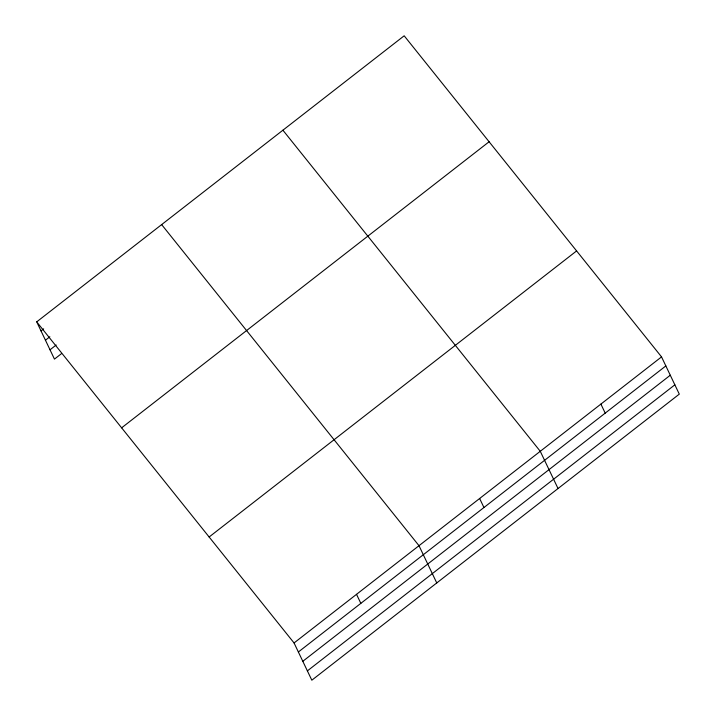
<?xml version="1.0" encoding="UTF-8"?>
<svg xmlns="http://www.w3.org/2000/svg" width="716" height="716" viewBox="0 0 716 716"><rect width="100%" height="100%" fill="white"/><g stroke="black" fill="none" stroke-linecap="round" stroke-linejoin="round"><path stroke-width="1.07" d="M36.704 321.869L404.173 35.8L661.539 356.89L679.296 394.131L311.827 680.2L294.061 642.959L36.704 321.869L54.461 359.11L61.504 353.623M41.009 330.89L43.649 328.841M45.448 340.207L49.852 336.78M50.022 349.793L56.179 345.005M121.631 427.828L489.109 141.759M209.135 537L576.604 250.931M294.061 642.959L661.539 356.89M298.366 651.99L665.844 365.921M302.805 661.298L670.283 375.229M307.379 670.892L674.857 384.823M282.91 130.205L540.267 451.295L558.033 488.536M161.646 224.6L419.003 545.699L436.76 582.94M600.903 404.093L605.208 413.123M479.639 498.497L483.944 507.519M356.532 594.334L360.837 603.355"/></g></svg>
